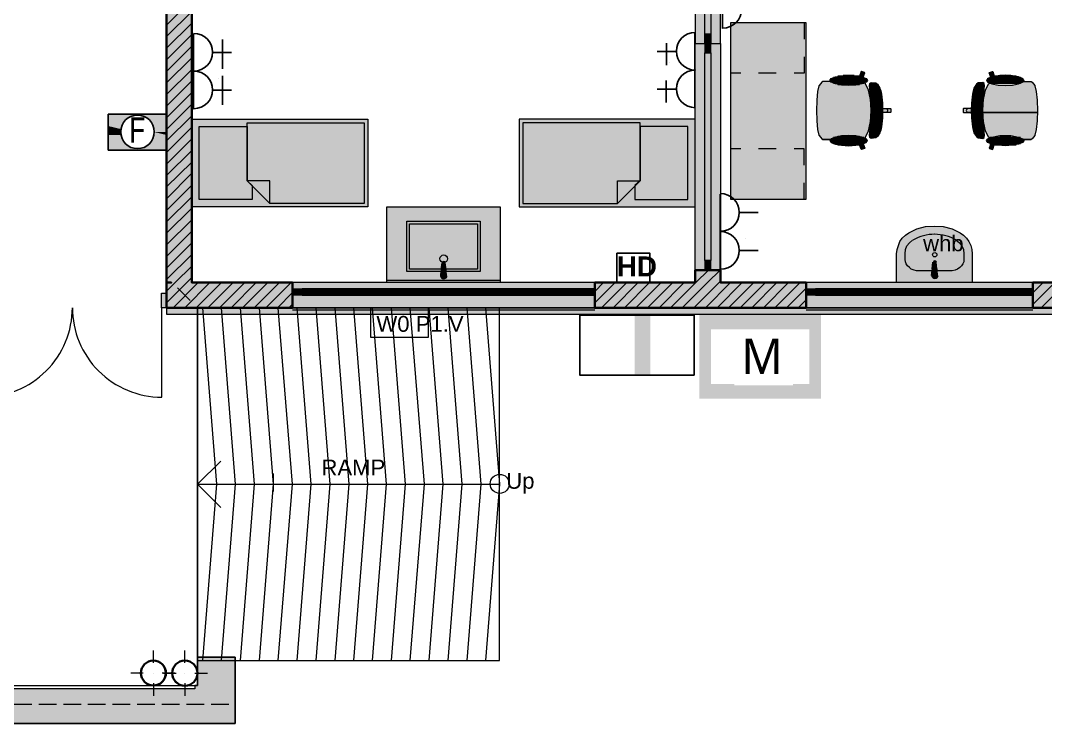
# Model space of a CAD drawing. Header units: inches. Extents: x 1845 to 54835, y 15201 to 50607.
# Drawn here: x 21049 to 37341, y 15201 to 26371 of the extents above; entities that cross this region are included whole.
import ezdxf

# ---------------------------------------------------------------- set-up
doc = ezdxf.new("R2010")
doc.units = ezdxf.units.IN
doc.header["$MEASUREMENT"] = 0
doc.layers.add('PDF_Geometry', color=7, linetype='Continuous', true_color=0xfd8379)
doc.layers.add('PDF_Solid Fills', color=7, linetype='Continuous', true_color=0xffffff)
doc.layers.add('PDF_Text', color=7, linetype='Continuous')
doc.styles.add('PDF Arial-BoldMT', font='arial.ttf')
doc.styles.add('PDF ArialNarrow Bold', font='arialbd.ttf')
doc.styles.add('PDF Ebrima', font='ebrima.ttf')

msp = doc.modelspace()

# ---------------------------------------------------------------- linework, layer by layer
at = {"layer": 'PDF_Geometry', "color": 251, "lineweight": 18, "true_color": 0x696969}
msp.add_lwpolyline([(53787, 21704), (53882, 21704), (53882, 49522), (53882, 49617), (50485, 49617), (50485, 49522), (53787, 49522), (53787, 21805), (23371, 21805), (23371, 21704)], close=True, dxfattribs=at)
at = {"layer": 'PDF_Geometry', "color": 123, "lineweight": 18, "true_color": 0x70cdbd}
for points in [[(3263, 49522), (3263, 21805), (15058, 21805), (15058, 15804), (23863, 15804), (23863, 21805), (53787, 21805), (53787, 49522)], [(19461, 15751), (15100, 15751), (15100, 15804), (15058, 15804), (15058, 16254), (14460, 16254), (14460, 15201), (19461, 15201), (19461, 15751), (19461, 15201), (24461, 15201), (24461, 16254), (23863, 16254), (23863, 15804), (23821, 15804), (23821, 15751)]]:
    msp.add_lwpolyline(points, close=True, dxfattribs=at)
at = {"layer": 'PDF_Geometry', "color": 7, "lineweight": 35}
for points in [[(25271, 21805), (25371, 21805), (25371, 22006), (25371, 22106), (25371, 22207), (23773, 22207), (23773, 33409), (26721, 33409), (26721, 33642), (26721, 33811), (26721, 33642), (26721, 33409), (26647, 33409)], [(23371, 33409), (23371, 22207)], [(33436, 21805), (33536, 21805), (33536, 22006), (33536, 22106), (33536, 22207), (32176, 22207), (32176, 22403), (32023, 22403), (31928, 22403), (31774, 22403), (31774, 22207), (30176, 22207), (30176, 22106), (30176, 22006), (30176, 21805), (30277, 21805)], [(40378, 21805), (40479, 21805), (40479, 22006), (40479, 22106), (40479, 22207), (38976, 22207), (38976, 22403), (38828, 22403), (38727, 22403), (38579, 22403), (38579, 22207), (37140, 22207), (37140, 22106), (37140, 22006), (37140, 21805), (37240, 21805)], [(23371, 21805), (23445, 21805), (23371, 21805), (23371, 22038), (23371, 22207), (23445, 22207), (23371, 22207), (23445, 22207)], [(25371, 21805), (23371, 21805), (23371, 22038), (23371, 22207), (23371, 22038), (23371, 21805), (23445, 21805)], [(30176, 21805), (33536, 21805)], [(37140, 21805), (40479, 21805)]]:
    msp.add_lwpolyline(points, dxfattribs=at)
at = {"layer": 'PDF_Geometry', "color": 7, "lineweight": 13}
for points in [[(32023, 29758), (31928, 29758), (31928, 29610), (31774, 29610), (31774, 26006), (31928, 26006), (32023, 26006), (31928, 26006), (31928, 25858), (32023, 25858), (32023, 26006), (32176, 26006), (32176, 29610), (32023, 29610)], [(32176, 26006), (32176, 22403), (32023, 22403), (31928, 22403), (32023, 22403), (32023, 22556), (31928, 22556), (31928, 22403), (31774, 22403), (31774, 26006), (31928, 26006), (32023, 26006), (31928, 26006), (31928, 26160), (32023, 26160), (32023, 26006)], [(30176, 22207), (25371, 22207), (25371, 22106), (25371, 22006), (25371, 22106), (25525, 22106), (25525, 22006), (25371, 22006), (25371, 21805), (30176, 21805), (30176, 22006), (30176, 22106)], [(37140, 22207), (33536, 22207), (33536, 22106), (33536, 22006), (33536, 22106), (33684, 22106), (33684, 22006), (33536, 22006), (33536, 21805), (37140, 21805), (37140, 22006), (37140, 22106)], [(26975, 22106), (26848, 22106), (26848, 22006), (26975, 22006), (27096, 22006), (27096, 22106)], [(28573, 22106), (28398, 22106), (28398, 22006), (28573, 22006), (28747, 22006), (28747, 22106)], [(30176, 22106), (30023, 22106), (30023, 22006), (30176, 22006)], [(34737, 22106), (34610, 22106), (34610, 22006), (34737, 22006), (34864, 22006), (34864, 22106)], [(35939, 22106), (35764, 22106), (35764, 22006), (35939, 22006), (36113, 22006), (36113, 22106)], [(37140, 22106), (36986, 22106), (36986, 22006), (37140, 22006)], [(23863, 21805), (23863, 16201), (28663, 16201), (28663, 21805)], [(26615, 21334), (26615, 21805), (27530, 21805), (27530, 21334)], [(14460, 15201), (14460, 16254), (15058, 16254), (15058, 15804), (23863, 15804), (23863, 16254), (24461, 16254), (24461, 15201), (23863, 15201), (15058, 15201)]]:
    msp.add_lwpolyline(points, close=True, dxfattribs=at)
for points in [[(31928, 26160), (31928, 29456)], [(32023, 29456), (32023, 26160)], [(31928, 22556), (31928, 25858)], [(32023, 25858), (32023, 22556)], [(26848, 22106), (25525, 22106)], [(25525, 22006), (26848, 22006)], [(28398, 22106), (27096, 22106)], [(27096, 22006), (28398, 22006)], [(30023, 22106), (28747, 22106)], [(28747, 22006), (30023, 22006)], [(34610, 22106), (33684, 22106)], [(33684, 22006), (34610, 22006)], [(35764, 22106), (34864, 22106)], [(34864, 22006), (35764, 22006)], [(36986, 22106), (36113, 22106)], [(36113, 22006), (36986, 22006)], [(20371, 21805), (15058, 21805), (15058, 15804), (23863, 15804), (23863, 21805), (23371, 21805)], [(25371, 21805), (25271, 21805)], [(30176, 21805), (30277, 21805)], [(33536, 21805), (33436, 21805)], [(34896, 21778), (34896, 21778)], [(37140, 21805), (37240, 21805)], [(24234, 19371), (23863, 19006), (28663, 19006)], [(23863, 19006), (24234, 18635)]]:
    msp.add_lwpolyline(points, dxfattribs=at)
at = {"layer": 'PDF_Geometry', "color": 1, "lineweight": 25}
for points in [[(32208, 26244), (32208, 27446)], [(23800, 24964), (23800, 26165)], [(24260, 26070), (24260, 25604)], [(31769, 26181), (31769, 24980)], [(31319, 26012), (31319, 25662)], [(24101, 25863), (24403, 25863)], [(31467, 25879), (31166, 25879)], [(31367, 25699), (31367, 25699)], [(24202, 25445), (24202, 25445)], [(24260, 25493), (24260, 25033)], [(31314, 25419), (31314, 25070)], [(24101, 25265), (24403, 25265)], [(31467, 25281), (31166, 25281)], [(32171, 22419), (32171, 23614)], [(32473, 23318), (32774, 23318)], [(32573, 22900), (32573, 22900)], [(32473, 22715), (32774, 22715)]]:
    msp.add_lwpolyline(points, dxfattribs=at)
for points in [[(32212, 26251, 1), (32212, 26849, 1), (32212, 27447)], [(23803, 24970, 1), (23803, 25568, 1), (23803, 26166)], [(31773, 26182, 1), (31773, 25584, 1), (31773, 24986)]]:
    msp.add_lwpolyline(points, format="xyb", dxfattribs=at)
at = {"layer": 'PDF_Geometry', "lineweight": 9}
for points in [[(23371, 26297), (23773, 26699)], [(23371, 26117), (23773, 26514)], [(23371, 25932), (23773, 26329)], [(23371, 25747), (23773, 26149)], [(23371, 25562), (23773, 25964)], [(23371, 25382), (23773, 25779)], [(23371, 25197), (23773, 25594)], [(23371, 25011), (23773, 25414)], [(23371, 24826), (23773, 25228)], [(23371, 24641), (23773, 25043)], [(23371, 24461), (23773, 24858)], [(23371, 24276), (23773, 24678)], [(23371, 24091), (23773, 24493)], [(23371, 23906), (23773, 24308)], [(23371, 23726), (23773, 24122)], [(23371, 23540), (23773, 23943)], [(23371, 23355), (23773, 23757)], [(23371, 23170), (23773, 23572)], [(23371, 22990), (23773, 23387)], [(23371, 22805), (23773, 23202)], [(23371, 22620), (23773, 23022)], [(23371, 22434), (23773, 22837)], [(23371, 22255), (23773, 22651)], [(23371, 22069), (23509, 22207), (23773, 22466)], [(31382, 21805), (31785, 22207), (31986, 22403)], [(31568, 21805), (31970, 22207), (32171, 22403)], [(31774, 22382), (31801, 22403)], [(23371, 21884), (23694, 22207), (23773, 22286)], [(23477, 21805), (23874, 22207)], [(23662, 21805), (24059, 22207)], [(23842, 21805), (24244, 22207)], [(24027, 21805), (24429, 22207)], [(24212, 21805), (24615, 22207)], [(24398, 21805), (24794, 22207)], [(24578, 21805), (24980, 22207)], [(24763, 21805), (25165, 22207)], [(24948, 21805), (25350, 22207)], [(30176, 21884), (30499, 22207)], [(30176, 22064), (30314, 22207)], [(30282, 21805), (30684, 22207)], [(30467, 21805), (30864, 22207)], [(30647, 21805), (31049, 22207)], [(30832, 21805), (31234, 22207)], [(31017, 21805), (31420, 22207)], [(31203, 21805), (31599, 22207)], [(31753, 21805), (32155, 22207), (32176, 22228)], [(31938, 21805), (32335, 22207)], [(32123, 21805), (32520, 22207)], [(32303, 21805), (32705, 22207)], [(32488, 21805), (32891, 22207)], [(32674, 21805), (33070, 22207)], [(32859, 21805), (33256, 22207)], [(33039, 21805), (33441, 22207)], [(37140, 21858), (37489, 22207)], [(37140, 22043), (37304, 22207)], [(37272, 21805), (37669, 22207)], [(25133, 21805), (25371, 22048)], [(33224, 21805), (33536, 22117)], [(25313, 21805), (25371, 21863)], [(33409, 21805), (33536, 21932)]]:
    msp.add_lwpolyline(points, dxfattribs=at)
at = {"layer": 'PDF_Geometry', "color": 39, "lineweight": 13, "true_color": 0x563838}
for points in [[(32335, 23535), (33536, 23535), (33536, 26334), (32335, 26334)], [(34213, 25504), (34325, 25493), (34420, 25477), (34489, 25451), (34510, 25419), (34489, 25392), (34420, 25366), (34325, 25345), (34213, 25340), (34097, 25345), (34002, 25366), (33933, 25392), (33912, 25419), (33933, 25451), (34002, 25477), (34097, 25493)], [(36589, 25493), (36489, 25477), (36425, 25451), (36404, 25419), (36425, 25392), (36489, 25366), (36589, 25345), (36700, 25340), (36817, 25345), (36912, 25366), (36976, 25392), (37002, 25419), (36976, 25451), (36912, 25477), (36817, 25493), (36700, 25504)], [(34557, 24694), (34568, 24800), (34568, 24943), (34568, 25086), (34557, 25191), (34547, 25281), (34542, 25340), (34547, 25371), (34568, 25387), (34642, 25382), (34669, 25361), (34706, 25297), (34721, 25255), (34732, 25202), (34748, 25059), (34748, 24943), (34748, 24826), (34732, 24683), (34721, 24630), (34706, 24588), (34669, 24530), (34642, 24509), (34568, 24498), (34547, 24514), (34542, 24546), (34547, 24604)], [(36357, 24694), (36346, 24800), (36341, 24943), (36346, 25086), (36357, 25191), (36367, 25281), (36372, 25340), (36367, 25371), (36346, 25387), (36272, 25382), (36245, 25361), (36203, 25297), (36193, 25255), (36182, 25202), (36166, 25059), (36161, 24943), (36166, 24826), (36182, 24683), (36193, 24630), (36203, 24588), (36245, 24530), (36272, 24509), (36346, 24498), (36367, 24514), (36372, 24546), (36367, 24604)], [(26572, 24805), (26572, 23408), (23773, 23408), (23773, 24805)], [(28975, 24805), (28975, 23408), (31774, 23408), (31774, 24805)], [(24652, 23826), (24731, 23747), (24731, 23525), (23890, 23525), (23890, 24689), (24652, 24689)], [(26514, 24747), (26514, 23466), (25011, 23466), (24652, 23826), (24652, 24747)], [(29033, 23466), (30536, 23466), (30896, 23826), (30896, 24747), (29033, 24747)], [(30816, 23747), (30816, 23525), (31658, 23525), (31658, 24689), (30896, 24689), (30896, 23826)], [(34325, 24392), (34420, 24408), (34489, 24435), (34510, 24466), (34489, 24493), (34420, 24519), (34325, 24540), (34213, 24546), (34097, 24540), (34002, 24519), (33933, 24493), (33912, 24466), (33933, 24435), (34002, 24408), (34097, 24392), (34213, 24382)], [(36700, 24382), (36589, 24392), (36489, 24408), (36425, 24435), (36404, 24466), (36425, 24493), (36489, 24519), (36589, 24540), (36700, 24546), (36817, 24540), (36912, 24519), (36976, 24493), (37002, 24466), (36976, 24435), (36912, 24408), (36817, 24392)], [(26874, 22207), (26874, 23408), (28673, 23408), (28673, 22207)], [(27192, 23181), (28356, 23181), (28356, 22382), (27192, 22382)], [(27234, 23138), (28313, 23138), (28313, 22419), (27234, 22419)], [(34975, 22207), (34975, 22662), (34981, 22731), (35002, 22794), (35028, 22858), (35065, 22911), (35113, 22958), (35166, 22995), (35298, 23059), (35436, 23096), (35579, 23106), (35716, 23096), (35859, 23059), (35986, 22995), (36039, 22958), (36087, 22911), (36124, 22858), (36155, 22794), (36171, 22731), (36177, 22662), (36177, 22207)]]:
    msp.add_lwpolyline(points, close=True, dxfattribs=at)
for points in [[(33504, 26334), (33504, 26075)], [(33504, 25795), (33504, 25535), (33346, 25535)], [(32499, 25535), (32335, 25535)], [(33060, 25535), (32779, 25535)], [(34441, 25472), (34425, 25403), (34420, 25403), (34356, 25403), (33933, 25403), (33864, 25403), (33801, 25403), (33785, 25392), (33743, 25340), (33737, 25334), (33716, 25244), (33705, 25107), (33705, 25101), (33700, 24943), (33705, 24784), (33705, 24779), (33716, 24641), (33737, 24551), (33743, 24546), (33785, 24493), (33801, 24482), (33864, 24482), (33933, 24482), (34356, 24482), (34420, 24482), (34425, 24482), (34441, 24413)], [(34356, 25403), (34383, 25488), (34393, 25498), (34399, 25504), (34409, 25509), (34425, 25509), (34430, 25504), (34441, 25493), (34441, 25482), (34441, 25472), (34467, 25541), (34462, 25546), (34415, 25562), (34409, 25562), (34383, 25488)], [(36558, 25403), (36526, 25488), (36521, 25498), (36515, 25504), (36499, 25509), (36489, 25509), (36478, 25504), (36473, 25493), (36468, 25482), (36473, 25472), (36446, 25541), (36452, 25546), (36499, 25562), (36505, 25562), (36526, 25488)], [(36473, 25472), (36489, 25403), (36558, 25403), (36976, 25403), (37050, 25403), (37113, 25403), (37129, 25392), (37171, 25340), (37171, 25334), (37193, 25244), (37208, 25107), (37208, 25101), (37214, 24943), (37208, 24784), (37208, 24779), (37193, 24641), (37171, 24551), (37171, 24546), (37129, 24493), (37113, 24482), (37050, 24482), (36976, 24482), (36558, 24482), (36489, 24482), (36473, 24413)], [(34425, 24482), (34478, 24519), (34526, 24620), (34557, 24768), (34563, 24842), (34568, 24943), (34563, 25043), (34557, 25117), (34526, 25265), (34478, 25366), (34425, 25403)], [(34616, 25382), (34621, 25371), (34631, 25361), (34642, 25345), (34663, 25318), (34679, 25292), (34690, 25250), (34700, 25202), (34706, 25138), (34711, 25075), (34716, 25006), (34716, 24943), (34716, 24879), (34711, 24810), (34706, 24747), (34700, 24683), (34690, 24636), (34679, 24593), (34663, 24567), (34642, 24546), (34631, 24525), (34621, 24514), (34616, 24503)], [(36298, 25382), (36293, 25371), (36282, 25361), (36272, 25345), (36251, 25318), (36235, 25292), (36224, 25250), (36214, 25202), (36203, 25138), (36198, 25075), (36198, 25006), (36198, 24943), (36198, 24879), (36198, 24810), (36203, 24747), (36214, 24683), (36224, 24636), (36235, 24593), (36251, 24567), (36272, 24546), (36282, 24525), (36293, 24514), (36298, 24503)], [(36489, 24482), (36436, 24519), (36388, 24620), (36357, 24768), (36351, 24842), (36346, 24943), (36351, 25043), (36357, 25117), (36388, 25265), (36436, 25366), (36489, 25403)], [(34563, 24842), (34642, 24842), (34700, 24842), (34700, 24911), (34700, 24943), (34700, 24974), (34700, 25043), (34642, 25043), (34563, 25043)], [(34700, 24974), (34801, 24974), (34811, 24969), (34822, 24964), (34827, 24953), (34827, 24943), (34827, 24932), (34822, 24921), (34811, 24916), (34801, 24911), (34700, 24911)], [(34801, 24974), (34875, 24974), (34880, 24969), (34880, 24943), (34880, 24916), (34875, 24911), (34801, 24911)], [(36113, 24974), (36039, 24974), (36034, 24969), (36034, 24943), (36034, 24916), (36039, 24911), (36113, 24911)], [(36214, 24974), (36113, 24974), (36103, 24969), (36092, 24964), (36087, 24953), (36081, 24943), (36087, 24932), (36092, 24921), (36103, 24916), (36113, 24911), (36214, 24911)], [(36351, 24842), (36272, 24842), (36214, 24842), (36214, 24911), (36214, 24943), (36214, 24974), (36214, 25043), (36272, 25043), (36351, 25043)], [(34356, 24482), (34383, 24398), (34393, 24387), (34399, 24382), (34409, 24376), (34425, 24376), (34430, 24382), (34441, 24392), (34441, 24403), (34441, 24413), (34467, 24345), (34462, 24339), (34415, 24324), (34409, 24329), (34383, 24398)], [(36558, 24482), (36526, 24398), (36521, 24387), (36515, 24382), (36499, 24376), (36489, 24376), (36478, 24382), (36473, 24392), (36468, 24403), (36473, 24413), (36446, 24345), (36452, 24339), (36499, 24324), (36505, 24329), (36526, 24398)], [(32499, 24334), (32335, 24334)], [(33060, 24334), (32779, 24334)], [(33504, 24075), (33504, 24334), (33346, 24334)], [(25011, 23466), (25011, 23826), (24652, 23826)], [(30536, 23466), (30536, 23826), (30896, 23826)], [(33504, 23535), (33504, 23794)], [(35923, 22879), (35976, 22837), (36013, 22789), (36039, 22731), (36044, 22662), (36044, 22572), (36044, 22535), (36028, 22503), (36007, 22471), (35981, 22445), (35944, 22419), (35907, 22403), (35859, 22392), (35817, 22392), (35341, 22392), (35293, 22392), (35251, 22403), (35208, 22419), (35177, 22445), (35145, 22471), (35124, 22503), (35113, 22535), (35108, 22572), (35108, 22662), (35113, 22731), (35139, 22789), (35177, 22837), (35229, 22879)], [(27737, 22413), (27752, 22519)], [(27795, 22519), (27811, 22413)], [(35542, 22424), (35552, 22530)], [(35600, 22530), (35610, 22424)], [(27731, 22392), (27726, 22313)], [(27747, 22392), (27747, 22360), (27800, 22360), (27800, 22392)], [(27821, 22313), (27816, 22392)], [(35547, 22397), (35547, 22371), (35605, 22371), (35605, 22397)], [(35626, 22318), (35621, 22403)], [(26874, 22244), (28673, 22244)]]:
    msp.add_lwpolyline(points, dxfattribs=at)
at = {"layer": 'PDF_Geometry', "color": 7, "lineweight": 0, "true_color": 0xffffff}
for points in [[(34510, 25419), (33912, 25419), (34510, 25419)], [(34494, 25445), (33928, 25445), (34494, 25445)], [(34452, 25467), (33970, 25467), (34452, 25467)], [(34383, 25488), (34039, 25488), (34383, 25488)], [(34298, 25498), (34124, 25498), (34298, 25498)], [(37002, 25419), (36404, 25419), (37002, 25419)], [(36986, 25445), (36415, 25445), (36986, 25445)], [(36944, 25467), (36457, 25467), (36944, 25467)], [(36875, 25488), (36526, 25488), (36875, 25488)], [(36790, 25498), (36616, 25498), (36790, 25498)], [(34494, 25398), (33928, 25398), (34494, 25398)], [(34452, 25377), (33970, 25377), (34452, 25377)], [(34383, 25355), (34039, 25355), (34383, 25355)], [(36986, 25398), (36415, 25398), (36986, 25398)], [(36944, 25377), (36457, 25377), (36944, 25377)], [(37214, 24911), (36113, 24911), (37214, 24911)], [(34425, 24482), (33801, 24482), (34425, 24482)], [(34510, 24466), (33912, 24466), (34510, 24466)], [(34494, 24488), (33928, 24488), (34494, 24488)], [(34494, 24440), (33928, 24440), (34494, 24440)], [(34452, 24514), (33970, 24514), (34452, 24514)], [(34383, 24530), (34039, 24530), (34383, 24530)], [(34298, 24540), (34124, 24540), (34298, 24540)], [(37002, 24466), (36404, 24466), (37002, 24466)], [(36986, 24488), (36415, 24488), (36986, 24488)], [(36986, 24440), (36415, 24440), (36986, 24440)], [(36944, 24514), (36457, 24514), (36944, 24514)], [(37113, 24482), (36489, 24482), (37113, 24482)], [(36790, 24540), (36616, 24540), (36790, 24540)], [(34452, 24419), (33970, 24419), (34452, 24419)], [(34383, 24398), (34039, 24398), (34383, 24398)], [(36944, 24419), (36457, 24419), (36944, 24419)], [(36875, 24398), (36526, 24398), (36875, 24398)]]:
    msp.add_lwpolyline(points, dxfattribs=at)
at = {"layer": 'PDF_Geometry', "color": 1, "lineweight": 25}
for points in [[(22445, 24884), (23376, 24884), (23376, 24313), (22445, 24313)], [(30525, 22673), (31054, 22673), (31054, 22207), (30525, 22207)], [(31758, 20736), (29938, 20736), (29938, 21688), (31758, 21688)]]:
    msp.add_lwpolyline(points, close=True, dxfattribs=at)
at = {"layer": 'PDF_Geometry', "color": 39, "lineweight": 13, "true_color": 0x563838}
for points in [[(27801, 22520, 0.378573), (27777, 22541, 0.376902), (27754, 22520)], [(35606, 22531, 0.378573), (35583, 22552, 0.376902), (35559, 22531)], [(27817, 22399, 0.121075), (27811, 22417, 0.254249), (27776, 22434, 0.254735), (27743, 22416)], [(27805, 22395, 0.415016), (27776, 22424, 0.413593), (27747, 22395)], [(35543, 22424, 0.119016), (35536, 22403), (35526, 22318)], [(35533, 22322, 0.413989), (35583, 22271, 0.414774), (35633, 22322)], [(35621, 22409, 0.122799), (35615, 22427, 0.255842), (35583, 22446, 0.256379), (35549, 22428)], [(27727, 22316, 0.413989), (27777, 22266, 0.414774), (27828, 22316)]]:
    msp.add_lwpolyline(points, format="xyb", dxfattribs=at)
at = {"layer": 'PDF_Geometry', "color": 30, "lineweight": 20, "true_color": 0xff6600}
msp.add_lwpolyline([(23371, 21805), (23292, 21805), (23292, 22038), (23371, 22038)], close=True, dxfattribs=at)
at = {"layer": 'PDF_Geometry', "color": 23, "lineweight": 13, "true_color": 0xbf8080}
for points in [[(23546, 22122), (23747, 21921)], [(25064, 19175), (25064, 18889)], [(21228, 15503), (20948, 15503)], [(21620, 15503), (21339, 15503)], [(22011, 15503), (21731, 15503)], [(22403, 15503), (22122, 15503)], [(22794, 15503), (22514, 15503)], [(23186, 15503), (22905, 15503)], [(23577, 15503), (23297, 15503)], [(23969, 15503), (23689, 15503)], [(24361, 15503), (24080, 15503)]]:
    msp.add_lwpolyline(points, dxfattribs=at)
at = {"layer": 'PDF_Geometry', "color": 7, "lineweight": 0, "true_color": 0xffffff}
for points in [[(30176, 22056, 101, 101, 0), (30023, 22056, 101, 101, 0), (28747, 22056, 101, 101, 0), (28573, 22056, 101, 101, 0), (28398, 22056, 101, 101, 0), (27096, 22056, 101, 101, 0), (26975, 22056, 101, 101, 0), (26848, 22056, 101, 101, 0), (25525, 22056, 0, 0, 0)], [(37140, 22056, 101, 101, 0), (36986, 22056, 101, 101, 0), (36113, 22056, 101, 101, 0), (35939, 22056, 101, 101, 0), (35764, 22056, 101, 101, 0), (34864, 22056, 101, 101, 0), (34737, 22056, 101, 101, 0), (34610, 22056, 101, 101, 0), (33684, 22056, 0, 0, 0)]]:
    msp.add_lwpolyline(points, format="xyseb", dxfattribs=at)
at = {"layer": 'PDF_Geometry', "color": 30, "lineweight": 18, "true_color": 0xff6600}
msp.add_lwpolyline([(20453, 20387, 0.414214), (21874, 21808, 0.414214), (23295, 20387)], format="xyb", dxfattribs=at)
msp.add_lwpolyline([(23292, 21805), (23292, 20387)], dxfattribs=at)
at = {"layer": 'PDF_Geometry', "color": 253, "lineweight": 18, "true_color": 0xaaaaaa}
for points in [[(23943, 21805), (24165, 19006), (23943, 16201)], [(24239, 21805), (24461, 19006), (24239, 16201)], [(24540, 21805), (24763, 19006), (24540, 16201)], [(24842, 21805), (25064, 19006), (24842, 16201)], [(25138, 21805), (25366, 19006), (25138, 16201)], [(25440, 21805), (25662, 19006), (25440, 16201)], [(25742, 21805), (25964, 19006), (25742, 16201)], [(26043, 21805), (26266, 19006), (26043, 16201)], [(26340, 21805), (26562, 19006), (26340, 16201)], [(26641, 21805), (26863, 19006), (26641, 16201)], [(26943, 21805), (27165, 19006), (26943, 16201)], [(27239, 21805), (27467, 19006), (27239, 16201)], [(27541, 21805), (27763, 19006), (27541, 16201)], [(27842, 21805), (28065, 19006), (27842, 16201)], [(28144, 21805), (28366, 19006), (28144, 16201)], [(28440, 21805), (28663, 19006), (28440, 16201)]]:
    msp.add_lwpolyline(points, dxfattribs=at)
at = {"layer": 'PDF_Geometry', "color": 251, "lineweight": 18, "true_color": 0x696969}
for points in [[(30176, 21805), (25371, 21805)], [(25371, 21773), (30176, 21773)], [(37140, 21805), (33536, 21805)], [(33536, 21773), (37140, 21773)]]:
    msp.add_lwpolyline(points, dxfattribs=at)
at = {"layer": 'PDF_Geometry', "color": 1, "lineweight": 0}
for points in [[(23165, 16164), (23165, 16360)], [(23662, 16164), (23662, 16360)], [(23001, 16000), (22805, 16000)], [(23165, 16000), (23165, 16000)], [(23503, 16000), (23302, 16000)], [(23323, 16000), (23525, 16000)], [(23662, 16000), (23662, 16000)], [(23821, 16000), (24022, 16000)], [(23165, 15841), (23165, 15640)], [(23662, 15841), (23662, 15640)]]:
    msp.add_lwpolyline(points, dxfattribs=at)
at = {"layer": 'PDF_Geometry', "color": 1, "lineweight": 25}
msp.add_circle((22909, 24602), 267, dxfattribs=at)
at = {"layer": 'PDF_Geometry', "color": 39, "lineweight": 13, "true_color": 0x563838}
for centre, radius in [((27776, 22585), 60.9), ((35581, 22649), 34.4)]:
    msp.add_circle(centre, radius, dxfattribs=at)
at = {"layer": 'PDF_Geometry', "color": 7, "lineweight": 13}
msp.add_circle((28666, 19009), 151, dxfattribs=at)
at = {"layer": 'PDF_Geometry', "color": 14, "lineweight": 35, "true_color": 0xa80e02}
for centre, radius in [((23162, 16003), 198), ((23661, 16001), 200)]:
    msp.add_circle(centre, radius, dxfattribs=at)
at = {"layer": 'PDF_Geometry', "color": 7, "lineweight": 0}
for centre in [(23168, 16003), (23666, 16003)]:
    msp.add_circle(centre, 198, dxfattribs=at)
at = {"layer": 'PDF_Geometry', "color": 1, "lineweight": 25}
for centre in [(32175, 23322), (32175, 22718)]:
    msp.add_arc(centre, 299, 270, 90, dxfattribs=at)
at = {"layer": 'PDF_Geometry', "color": 39, "lineweight": 13, "true_color": 0x563838}
for centre, radius, start, end in [((35583, 22269), 706, 90.0714, 119.6521), ((35576, 22268), 706, 60.348, 89.9338), ((27776, 22395), 45, 147.5507, 174.3207), ((35583, 22401), 29.1, 89.9231, 180.0769), ((35581, 22400), 29.1, 359.7947, 90.2053)]:
    msp.add_arc(centre, radius, start, end, dxfattribs=at)
at = {"layer": 'PDF_Solid Fills', "transparency": 33554559}
for points in [[(23371, 33409), (23371, 22207), (23773, 33409)], [(23371, 22207), (23773, 33409), (23773, 22207)], [(31774, 29610), (31774, 26006), (32176, 29610)], [(31774, 26006), (32176, 29610), (32176, 26006)], [(31928, 26160), (31928, 29456), (32023, 26160)], [(31928, 29456), (32023, 26160), (32023, 29456)], [(32335, 26334), (33536, 26334), (32335, 23535)], [(33536, 26334), (32335, 23535), (33536, 23535)], [(31928, 26006), (31928, 26160), (32023, 26006)], [(31928, 26160), (32023, 26006), (32023, 26160)], [(31774, 26006), (31774, 22403), (32176, 26006)], [(31774, 22403), (32176, 26006), (32176, 22403)], [(32023, 26006), (32023, 25858), (31928, 26006)], [(32023, 25858), (31928, 26006), (31928, 25858)], [(31928, 22556), (31928, 25858), (32023, 22556)], [(31928, 25858), (32023, 22556), (32023, 25858)], [(33928, 25445), (34510, 25419), (33912, 25419)], [(33912, 25419), (34510, 25419), (34510, 25419)], [(34510, 25419), (33912, 25419), (34494, 25398)], [(33912, 25419), (34494, 25398), (33928, 25398)], [(33970, 25467), (34494, 25445), (33928, 25445)], [(33928, 25445), (34494, 25445), (34494, 25445)], [(34494, 25445), (33928, 25445), (34510, 25419)], [(34039, 25488), (34452, 25467), (33970, 25467)], [(33970, 25467), (34452, 25467), (34452, 25467)], [(34452, 25467), (33970, 25467), (34494, 25445)], [(34124, 25498), (34383, 25488), (34039, 25488)], [(34039, 25488), (34383, 25488), (34383, 25488)], [(34383, 25488), (34039, 25488), (34452, 25467)], [(34213, 25504), (34298, 25498), (34124, 25498)], [(34124, 25498), (34298, 25498), (34298, 25498)], [(34298, 25498), (34124, 25498), (34383, 25488)], [(34377, 25472), (34425, 25403), (34356, 25403)], [(34383, 25488), (34441, 25472), (34377, 25472)], [(34441, 25472), (34377, 25472), (34425, 25403)], [(34404, 25541), (34446, 25488), (34383, 25488)], [(34446, 25488), (34383, 25488), (34441, 25472)], [(34409, 25562), (34462, 25546), (34404, 25546)], [(34462, 25546), (34404, 25546), (34467, 25541)], [(34404, 25546), (34467, 25541), (34404, 25541)], [(34467, 25541), (34404, 25541), (34446, 25488)], [(34415, 25562), (34425, 25562), (34409, 25562)], [(34425, 25562), (34409, 25562), (34462, 25546)], [(36415, 25445), (37002, 25419), (36404, 25419)], [(36404, 25419), (37002, 25419), (37002, 25419)], [(37002, 25419), (36404, 25419), (36986, 25398)], [(36404, 25419), (36986, 25398), (36415, 25398)], [(36457, 25467), (36986, 25445), (36415, 25445)], [(36415, 25445), (36986, 25445), (36986, 25445)], [(36986, 25445), (36415, 25445), (37002, 25419)], [(36452, 25546), (36510, 25541), (36446, 25541)], [(36510, 25541), (36446, 25541), (36526, 25488)], [(36446, 25541), (36526, 25488), (36462, 25488)], [(36484, 25562), (36510, 25546), (36452, 25546)], [(36510, 25546), (36452, 25546), (36510, 25541)], [(36526, 25488), (36944, 25467), (36457, 25467)], [(36457, 25467), (36944, 25467), (36944, 25467)], [(36944, 25467), (36457, 25467), (36986, 25445)], [(36526, 25488), (36462, 25488), (36536, 25472)], [(36462, 25488), (36536, 25472), (36473, 25472)], [(36536, 25472), (36473, 25472), (36558, 25403)], [(36473, 25472), (36558, 25403), (36489, 25403)], [(36499, 25562), (36505, 25562), (36484, 25562)], [(36505, 25562), (36484, 25562), (36510, 25546)], [(36616, 25498), (36875, 25488), (36526, 25488)], [(36526, 25488), (36875, 25488), (36875, 25488)], [(36875, 25488), (36526, 25488), (36944, 25467)], [(36700, 25504), (36790, 25498), (36616, 25498)], [(36616, 25498), (36790, 25498), (36790, 25498)], [(36790, 25498), (36616, 25498), (36875, 25488)], [(33727, 25265), (34531, 25244), (33716, 25244)], [(33737, 25334), (34526, 25265), (33727, 25265)], [(34526, 25265), (33727, 25265), (34531, 25244)], [(33743, 25340), (34494, 25334), (33737, 25334)], [(34494, 25334), (33737, 25334), (34526, 25265)], [(33764, 25366), (34494, 25340), (33743, 25340)], [(34494, 25340), (33743, 25340), (34494, 25334)], [(33785, 25392), (34478, 25366), (33764, 25366)], [(34478, 25366), (33764, 25366), (34494, 25340)], [(33801, 25403), (34436, 25392), (33785, 25392)], [(34436, 25392), (33785, 25392), (34478, 25366)], [(33801, 25403), (34425, 25403), (34425, 25403)], [(34425, 25403), (34425, 25403), (33801, 25403)], [(34425, 25403), (33801, 25403), (34436, 25392)], [(33928, 25398), (34494, 25398), (34494, 25398)], [(34494, 25398), (33928, 25398), (34452, 25377)], [(33928, 25398), (34452, 25377), (33970, 25377)], [(33970, 25377), (34452, 25377), (34452, 25377)], [(34452, 25377), (33970, 25377), (34383, 25355)], [(33970, 25377), (34383, 25355), (34039, 25355)], [(34039, 25355), (34383, 25355), (34383, 25355)], [(34383, 25355), (34039, 25355), (34298, 25345)], [(34039, 25355), (34298, 25345), (34124, 25345)], [(34298, 25345), (34124, 25345), (34213, 25340)], [(34124, 25345), (34298, 25345), (34298, 25345)], [(34298, 25345), (34298, 25345), (34124, 25345)], [(34547, 25371), (34669, 25361), (34542, 25361)], [(34669, 25361), (34542, 25361), (34679, 25340)], [(34542, 25361), (34679, 25340), (34542, 25340)], [(34679, 25340), (34542, 25340), (34706, 25297)], [(34542, 25340), (34706, 25297), (34542, 25297)], [(34706, 25297), (34542, 25297), (34711, 25281)], [(34542, 25297), (34711, 25281), (34547, 25281)], [(34557, 25382), (34647, 25371), (34547, 25371)], [(34647, 25371), (34547, 25371), (34669, 25361)], [(34711, 25281), (34547, 25281), (34721, 25255)], [(34547, 25281), (34721, 25255), (34547, 25255)], [(34721, 25255), (34547, 25255), (34732, 25202)], [(34547, 25255), (34732, 25202), (34552, 25202)], [(34568, 25387), (34642, 25382), (34557, 25382)], [(34642, 25382), (34557, 25382), (34647, 25371)], [(36193, 25255), (36357, 25202), (36182, 25202)], [(36198, 25281), (36367, 25255), (36193, 25255)], [(36367, 25255), (36193, 25255), (36357, 25202)], [(36203, 25297), (36367, 25281), (36198, 25281)], [(36367, 25281), (36198, 25281), (36367, 25255)], [(36235, 25340), (36367, 25297), (36203, 25297)], [(36367, 25297), (36203, 25297), (36367, 25281)], [(36245, 25361), (36372, 25340), (36235, 25340)], [(36372, 25340), (36235, 25340), (36367, 25297)], [(36261, 25371), (36367, 25361), (36245, 25361)], [(36367, 25361), (36245, 25361), (36372, 25340)], [(36272, 25382), (36367, 25371), (36261, 25371)], [(36367, 25371), (36261, 25371), (36367, 25361)], [(36346, 25387), (36357, 25382), (36272, 25382)], [(36357, 25382), (36272, 25382), (36367, 25371)], [(36388, 25265), (37193, 25244), (36383, 25244)], [(36420, 25334), (37187, 25265), (36388, 25265)], [(37187, 25265), (36388, 25265), (37193, 25244)], [(36415, 25398), (36986, 25398), (36986, 25398)], [(36986, 25398), (36415, 25398), (36944, 25377)], [(36415, 25398), (36944, 25377), (36457, 25377)], [(36436, 25366), (37171, 25340), (36420, 25340)], [(37171, 25340), (36420, 25340), (37171, 25334)], [(36420, 25340), (37171, 25334), (36420, 25334)], [(37171, 25334), (36420, 25334), (37187, 25265)], [(36478, 25392), (37150, 25366), (36436, 25366)], [(37150, 25366), (36436, 25366), (37171, 25340)], [(36457, 25377), (36944, 25377), (36944, 25377)], [(36944, 25377), (36457, 25377), (36875, 25355)], [(36457, 25377), (36875, 25355), (36526, 25355)], [(36489, 25403), (37129, 25392), (36478, 25392)], [(37129, 25392), (36478, 25392), (37150, 25366)], [(36489, 25403), (37113, 25403), (37113, 25403)], [(37113, 25403), (37113, 25403), (36489, 25403)], [(37113, 25403), (36489, 25403), (37129, 25392)], [(36875, 25355), (36526, 25355), (36531, 25355)], [(36526, 25355), (36875, 25355), (36875, 25355)], [(36875, 25355), (36531, 25355), (36790, 25345)], [(36531, 25355), (36790, 25345), (36616, 25345)], [(36790, 25345), (36616, 25345), (36700, 25340)], [(36616, 25345), (36790, 25345), (36790, 25345)], [(36790, 25345), (36790, 25345), (36616, 25345)], [(33705, 25101), (34563, 25043), (33700, 25043)], [(33716, 25244), (34557, 25117), (33705, 25117)], [(34557, 25117), (33705, 25117), (34557, 25107)], [(33705, 25117), (34557, 25107), (33705, 25107)], [(34557, 25107), (33705, 25107), (34557, 25101)], [(33705, 25107), (34557, 25101), (33705, 25101)], [(34557, 25101), (33705, 25101), (34563, 25043)], [(34531, 25244), (33716, 25244), (34557, 25117)], [(34732, 25202), (34552, 25202), (34732, 25191)], [(34552, 25202), (34732, 25191), (34557, 25191)], [(34732, 25191), (34557, 25191), (34743, 25086)], [(34557, 25191), (34743, 25086), (34568, 25086)], [(36182, 25191), (36346, 25086), (36171, 25086)], [(36357, 25202), (36182, 25202), (36357, 25191)], [(36182, 25202), (36357, 25191), (36182, 25191)], [(36357, 25191), (36182, 25191), (36346, 25086)], [(36357, 25101), (37208, 25043), (36351, 25043)], [(36383, 25244), (37208, 25117), (36357, 25117)], [(37208, 25117), (36357, 25117), (37208, 25107)], [(36357, 25117), (37208, 25107), (36357, 25107)], [(37208, 25107), (36357, 25107), (37208, 25101)], [(36357, 25107), (37208, 25101), (36357, 25101)], [(37208, 25101), (36357, 25101), (37208, 25043)], [(37193, 25244), (36383, 25244), (37208, 25117)], [(34700, 25043), (33700, 25043), (34700, 24974)], [(33700, 25043), (34700, 24974), (33700, 24974)], [(34801, 24974), (34801, 24974), (33700, 24974)], [(34801, 24974), (33700, 24974), (34700, 24974)], [(34875, 24974), (33700, 24974), (34880, 24969)], [(33700, 24974), (34880, 24969), (33700, 24969)], [(34880, 24969), (33700, 24969), (34880, 24943)], [(33700, 24969), (34880, 24943), (33700, 24943)], [(34880, 24943), (33700, 24943), (34880, 24916)], [(33700, 24943), (34880, 24916), (33700, 24916)], [(34743, 25086), (34568, 25086), (34748, 25059)], [(34568, 25086), (34748, 25059), (34568, 25059)], [(34748, 25059), (34568, 25059), (34748, 24943)], [(34568, 25059), (34748, 24943), (34568, 24943)], [(34748, 24943), (34568, 24943), (34748, 24826)], [(34568, 24943), (34748, 24826), (34568, 24826)], [(36039, 24974), (37214, 24969), (36034, 24969)], [(37214, 24969), (36034, 24969), (37214, 24943)], [(36034, 24969), (37214, 24943), (36034, 24943)], [(37214, 24943), (36034, 24943), (37214, 24916)], [(36034, 24943), (37214, 24916), (36034, 24916)], [(37214, 24974), (36039, 24974), (37214, 24969)], [(37214, 24974), (36214, 24974), (36113, 24974)], [(36166, 25059), (36341, 24943), (36161, 24943)], [(36341, 24943), (36161, 24943), (36346, 24826)], [(36161, 24943), (36346, 24826), (36166, 24826)], [(36171, 25086), (36346, 25059), (36166, 25059)], [(36346, 25059), (36166, 25059), (36341, 24943)], [(36346, 25086), (36171, 25086), (36346, 25059)], [(37208, 25043), (36214, 25043), (37214, 24974)], [(36214, 25043), (37214, 24974), (36214, 24974)], [(36214, 24974), (37214, 24974), (37214, 24974)], [(26572, 24805), (26572, 23408), (23773, 24805)], [(26572, 23408), (23773, 24805), (23773, 23408)], [(28975, 24805), (31774, 24805), (28975, 23408)], [(31774, 24805), (28975, 23408), (31774, 23408)], [(34880, 24916), (33700, 24916), (34875, 24911)], [(33700, 24916), (34875, 24911), (33700, 24911)], [(34700, 24911), (34700, 24911), (33700, 24911)], [(34700, 24911), (33700, 24911), (34801, 24911)], [(34700, 24911), (33700, 24911), (34700, 24842)], [(33700, 24911), (34700, 24842), (33700, 24842)], [(34563, 24842), (33700, 24842), (34557, 24784)], [(33700, 24842), (34557, 24784), (33705, 24784)], [(34557, 24784), (33705, 24784), (34557, 24779)], [(33705, 24784), (34557, 24779), (33705, 24779)], [(34557, 24779), (33705, 24779), (34557, 24768)], [(33705, 24779), (34557, 24768), (33705, 24768)], [(34557, 24768), (33705, 24768), (34531, 24641)], [(33705, 24768), (34531, 24641), (33716, 24641)], [(34568, 24800), (34732, 24694), (34557, 24694)], [(34748, 24826), (34568, 24826), (34743, 24800)], [(34568, 24826), (34743, 24800), (34568, 24800)], [(34743, 24800), (34568, 24800), (34732, 24694)], [(37214, 24916), (36034, 24916), (37214, 24911)], [(36034, 24916), (37214, 24911), (36039, 24911)], [(36113, 24911), (37214, 24911), (36214, 24911)], [(36346, 24826), (36166, 24826), (36346, 24800)], [(36166, 24826), (36346, 24800), (36171, 24800)], [(36346, 24800), (36171, 24800), (36357, 24694)], [(36171, 24800), (36357, 24694), (36182, 24694)], [(37214, 24911), (36214, 24911), (37208, 24842)], [(36214, 24911), (37208, 24842), (36214, 24842)], [(37208, 24842), (36351, 24842), (37208, 24784)], [(36351, 24842), (37208, 24784), (36357, 24784)], [(37208, 24784), (36357, 24784), (37208, 24779)], [(36357, 24784), (37208, 24779), (36357, 24779)], [(37208, 24779), (36357, 24779), (37208, 24768)], [(36357, 24779), (37208, 24768), (36357, 24768)], [(37208, 24768), (36357, 24768), (37193, 24641)], [(36357, 24768), (37193, 24641), (36383, 24641)], [(24652, 24689), (23890, 24689), (24652, 23826)], [(23890, 24689), (24652, 23826), (23890, 23826)], [(26514, 24747), (24652, 24747), (26514, 23826)], [(24652, 24747), (26514, 23826), (24652, 23826)], [(30896, 24747), (29033, 24747), (30896, 23826)], [(29033, 24747), (30896, 23826), (29033, 23826)], [(31658, 24689), (30896, 24689), (31658, 23826)], [(30896, 24689), (31658, 23826), (30896, 23826)], [(34531, 24641), (33716, 24641), (34526, 24620)], [(33716, 24641), (34526, 24620), (33727, 24620)], [(34526, 24620), (33727, 24620), (34494, 24551)], [(33727, 24620), (34494, 24551), (33737, 24551)], [(34547, 24604), (34706, 24588), (34542, 24588)], [(34552, 24683), (34721, 24630), (34547, 24630)], [(34721, 24630), (34547, 24630), (34711, 24604)], [(34547, 24630), (34711, 24604), (34547, 24604)], [(34711, 24604), (34547, 24604), (34706, 24588)], [(34557, 24694), (34732, 24683), (34552, 24683)], [(34732, 24683), (34552, 24683), (34721, 24630)], [(34732, 24694), (34557, 24694), (34732, 24683)], [(36357, 24694), (36182, 24694), (36357, 24683)], [(36182, 24694), (36357, 24683), (36182, 24683)], [(36357, 24683), (36182, 24683), (36367, 24630)], [(36182, 24683), (36367, 24630), (36193, 24630)], [(36367, 24630), (36193, 24630), (36367, 24604)], [(36193, 24630), (36367, 24604), (36198, 24604)], [(36367, 24604), (36198, 24604), (36367, 24588)], [(36198, 24604), (36367, 24588), (36203, 24588)], [(37193, 24641), (36383, 24641), (37187, 24620)], [(36383, 24641), (37187, 24620), (36388, 24620)], [(37187, 24620), (36388, 24620), (37171, 24551)], [(36388, 24620), (37171, 24551), (36420, 24551)], [(34494, 24551), (33737, 24551), (34494, 24546)], [(33737, 24551), (34494, 24546), (33743, 24546)], [(34494, 24546), (33743, 24546), (34478, 24519)], [(33743, 24546), (34478, 24519), (33764, 24519)], [(34478, 24519), (33764, 24519), (34436, 24493)], [(33764, 24519), (34436, 24493), (33785, 24493)], [(34436, 24493), (33785, 24493), (34425, 24482)], [(33785, 24493), (34425, 24482), (33801, 24482)], [(33801, 24482), (34425, 24482), (34425, 24482)], [(33928, 24488), (34510, 24466), (33912, 24466)], [(33912, 24466), (34510, 24466), (34510, 24466)], [(34510, 24466), (33912, 24466), (34494, 24440)], [(33912, 24466), (34494, 24440), (33928, 24440)], [(33970, 24514), (34494, 24488), (33928, 24488)], [(33928, 24488), (34494, 24488), (34494, 24488)], [(34494, 24488), (33928, 24488), (34510, 24466)], [(33928, 24440), (34494, 24440), (34494, 24440)], [(34494, 24440), (33928, 24440), (34452, 24419)], [(33928, 24440), (34452, 24419), (33970, 24419)], [(34039, 24530), (34452, 24514), (33970, 24514)], [(33970, 24514), (34452, 24514), (34452, 24514)], [(34452, 24514), (33970, 24514), (34494, 24488)], [(34124, 24540), (34383, 24530), (34039, 24530)], [(34039, 24530), (34383, 24530), (34383, 24530)], [(34383, 24530), (34039, 24530), (34452, 24514)], [(34213, 24546), (34298, 24540), (34124, 24540)], [(34124, 24540), (34298, 24540), (34298, 24540)], [(34298, 24540), (34124, 24540), (34383, 24530)], [(34425, 24482), (34356, 24482), (34441, 24413)], [(34356, 24482), (34441, 24413), (34377, 24413)], [(34706, 24588), (34542, 24588), (34679, 24546)], [(34542, 24588), (34679, 24546), (34542, 24546)], [(34679, 24546), (34542, 24546), (34669, 24530)], [(34542, 24546), (34669, 24530), (34542, 24530)], [(34669, 24530), (34542, 24530), (34647, 24514)], [(34542, 24530), (34647, 24514), (34547, 24514)], [(34547, 24514), (34557, 24509), (34642, 24509)], [(34547, 24514), (34647, 24514), (34642, 24509)], [(34557, 24509), (34642, 24509), (34568, 24498)], [(36367, 24588), (36203, 24588), (36372, 24546)], [(36203, 24588), (36372, 24546), (36235, 24546)], [(36372, 24546), (36235, 24546), (36367, 24530)], [(36235, 24546), (36367, 24530), (36245, 24530)], [(36367, 24530), (36245, 24530), (36367, 24514)], [(36245, 24530), (36367, 24514), (36261, 24514)], [(36261, 24514), (36272, 24509), (36357, 24509)], [(36261, 24514), (36367, 24514), (36357, 24509)], [(36272, 24509), (36357, 24509), (36346, 24498)], [(36415, 24488), (37002, 24466), (36404, 24466)], [(36404, 24466), (37002, 24466), (37002, 24466)], [(37002, 24466), (36404, 24466), (36986, 24440)], [(36404, 24466), (36986, 24440), (36415, 24440)], [(36457, 24514), (36986, 24488), (36415, 24488)], [(36415, 24488), (36986, 24488), (36986, 24488)], [(36986, 24488), (36415, 24488), (37002, 24466)], [(36415, 24440), (36986, 24440), (36986, 24440)], [(36986, 24440), (36415, 24440), (36944, 24419)], [(36415, 24440), (36944, 24419), (36457, 24419)], [(37171, 24551), (36420, 24551), (37171, 24546)], [(36420, 24551), (37171, 24546), (36420, 24546)], [(37171, 24546), (36420, 24546), (37150, 24519)], [(36420, 24546), (37150, 24519), (36436, 24519)], [(37150, 24519), (36436, 24519), (37129, 24493)], [(36436, 24519), (37129, 24493), (36478, 24493)], [(36526, 24530), (36944, 24514), (36457, 24514)], [(36457, 24514), (36944, 24514), (36944, 24514)], [(36944, 24514), (36457, 24514), (36986, 24488)], [(36489, 24482), (36536, 24413), (36473, 24413)], [(37129, 24493), (36478, 24493), (37113, 24482)], [(36478, 24493), (37113, 24482), (36489, 24482)], [(36489, 24482), (37113, 24482), (37113, 24482)], [(36558, 24482), (36489, 24482), (36536, 24413)], [(36875, 24530), (36531, 24530), (36526, 24530)], [(36875, 24530), (36526, 24530), (36944, 24514)], [(36616, 24540), (36875, 24530), (36531, 24530)], [(36531, 24530), (36875, 24530), (36875, 24530)], [(36700, 24546), (36790, 24540), (36616, 24540)], [(36616, 24540), (36790, 24540), (36790, 24540)], [(36790, 24540), (36616, 24540), (36875, 24530)], [(33970, 24419), (34452, 24419), (34452, 24419)], [(34452, 24419), (33970, 24419), (34383, 24398)], [(33970, 24419), (34383, 24398), (34039, 24398)], [(34039, 24398), (34383, 24398), (34383, 24398)], [(34383, 24398), (34039, 24398), (34298, 24387)], [(34039, 24398), (34298, 24387), (34124, 24387)], [(34298, 24387), (34124, 24387), (34213, 24382)], [(34124, 24387), (34298, 24387), (34298, 24387)], [(34298, 24387), (34298, 24387), (34124, 24387)], [(34441, 24413), (34377, 24413), (34446, 24398)], [(34377, 24413), (34446, 24398), (34383, 24398)], [(34446, 24398), (34383, 24398), (34467, 24345)], [(34383, 24398), (34467, 24345), (34404, 24345)], [(34467, 24345), (34404, 24345), (34462, 24339)], [(34404, 24345), (34462, 24339), (34404, 24339)], [(34404, 24339), (34409, 24329), (34425, 24329)], [(34404, 24339), (34462, 24339), (34425, 24329)], [(34409, 24329), (34425, 24329), (34415, 24324)], [(36462, 24398), (36510, 24345), (36446, 24345)], [(36510, 24345), (36446, 24345), (36510, 24339)], [(36446, 24345), (36510, 24339), (36452, 24339)], [(36452, 24339), (36484, 24329), (36505, 24329)], [(36452, 24339), (36510, 24339), (36505, 24329)], [(36457, 24419), (36944, 24419), (36944, 24419)], [(36944, 24419), (36457, 24419), (36875, 24398)], [(36457, 24419), (36875, 24398), (36526, 24398)], [(36473, 24413), (36526, 24398), (36462, 24398)], [(36526, 24398), (36462, 24398), (36510, 24345)], [(36536, 24413), (36473, 24413), (36526, 24398)], [(36484, 24329), (36505, 24329), (36499, 24324)], [(36526, 24398), (36875, 24398), (36875, 24398)], [(36875, 24398), (36526, 24398), (36790, 24387)], [(36526, 24398), (36790, 24387), (36616, 24387)], [(36790, 24387), (36616, 24387), (36700, 24382)], [(36616, 24387), (36790, 24387), (36790, 24387)], [(36790, 24387), (36790, 24387), (36616, 24387)], [(24652, 23826), (23890, 23826), (24731, 23747)], [(23890, 23826), (24731, 23747), (23890, 23747)], [(26514, 23826), (24652, 23826), (26514, 23466)], [(24652, 23826), (26514, 23466), (25011, 23466)], [(30896, 23826), (29033, 23826), (30536, 23466)], [(29033, 23826), (30536, 23466), (29033, 23466)], [(30896, 23826), (31658, 23747), (30816, 23747)], [(31658, 23826), (30896, 23826), (31658, 23747)], [(24731, 23747), (23890, 23747), (24731, 23525)], [(23890, 23747), (24731, 23525), (23890, 23525)], [(31658, 23747), (30816, 23747), (31658, 23525)], [(30816, 23747), (31658, 23525), (30816, 23525)], [(26874, 23408), (28673, 23408), (26874, 22207)], [(28673, 23408), (26874, 22207), (28673, 22207)], [(35166, 22995), (36039, 22958), (35113, 22958)], [(35298, 23059), (35986, 22995), (35166, 22995)], [(35986, 22995), (35166, 22995), (36039, 22958)], [(35436, 23096), (35859, 23059), (35298, 23059)], [(35859, 23059), (35298, 23059), (35986, 22995)], [(35579, 23106), (35716, 23096), (35436, 23096)], [(35716, 23096), (35436, 23096), (35859, 23059)], [(35028, 22858), (36155, 22794), (35002, 22794)], [(35065, 22911), (36124, 22858), (35028, 22858)], [(36124, 22858), (35028, 22858), (36155, 22794)], [(35113, 22958), (36087, 22911), (35065, 22911)], [(36087, 22911), (35065, 22911), (36124, 22858)], [(36039, 22958), (35113, 22958), (36087, 22911)], [(34981, 22731), (36177, 22662), (34975, 22662)], [(36177, 22662), (34975, 22662), (36177, 22207)], [(34975, 22662), (36177, 22207), (34975, 22207)], [(35002, 22794), (36171, 22731), (34981, 22731)], [(36171, 22731), (34981, 22731), (36177, 22662)], [(36155, 22794), (35002, 22794), (36171, 22731)], [(27752, 22519), (27811, 22413), (27737, 22413)], [(27758, 22535), (27795, 22519), (27752, 22519)], [(27795, 22519), (27752, 22519), (27811, 22413)], [(27774, 22540), (27790, 22535), (27758, 22535)], [(27790, 22535), (27758, 22535), (27795, 22519)], [(31928, 22403), (31928, 22556), (32023, 22403)], [(31928, 22556), (32023, 22403), (32023, 22556)], [(35552, 22530), (35610, 22424), (35542, 22424)], [(35563, 22540), (35600, 22530), (35552, 22530)], [(35600, 22530), (35552, 22530), (35610, 22424)], [(35579, 22551), (35589, 22540), (35563, 22540)], [(35589, 22540), (35563, 22540), (35600, 22530)], [(27731, 22392), (27821, 22313), (27726, 22313)], [(27737, 22413), (27816, 22392), (27731, 22392)], [(27816, 22392), (27731, 22392), (27821, 22313)], [(27811, 22413), (27737, 22413), (27816, 22392)], [(31774, 22207), (32176, 22207), (31774, 22403)], [(32176, 22207), (31774, 22403), (32176, 22403)], [(35536, 22403), (35626, 22318), (35526, 22318)], [(35542, 22424), (35621, 22403), (35536, 22403)], [(35621, 22403), (35536, 22403), (35626, 22318)], [(35610, 22424), (35542, 22424), (35621, 22403)], [(23371, 21805), (25371, 21805), (23371, 22207)], [(25371, 21805), (23371, 22207), (25371, 22207)], [(30176, 21805), (30176, 22207), (25371, 21805)], [(30176, 22207), (25371, 21805), (25371, 22207)], [(27726, 22313), (27737, 22276), (27811, 22276)], [(27726, 22313), (27821, 22313), (27811, 22276)], [(27737, 22276), (27811, 22276), (27774, 22260)], [(30176, 21805), (33536, 21805), (30176, 22207)], [(33536, 21805), (30176, 22207), (33536, 22207)], [(37140, 21805), (37140, 22207), (33536, 21805)], [(37140, 22207), (33536, 21805), (33536, 22207)], [(35526, 22318), (35542, 22286), (35610, 22286)], [(35526, 22318), (35626, 22318), (35610, 22286)], [(35542, 22286), (35610, 22286), (35579, 22270)], [(37140, 21805), (40479, 21805), (37140, 22207)], [(40479, 21805), (37140, 22207), (40479, 22207)], [(23371, 21805), (23292, 21805), (23371, 22038)], [(23292, 21805), (23371, 22038), (23292, 22038)], [(25371, 22006), (25371, 22106), (25525, 22006)], [(25371, 22106), (25525, 22006), (25525, 22106)], [(33536, 22006), (33536, 22106), (33684, 22006)], [(33536, 22106), (33684, 22006), (33684, 22106)], [(53787, 21805), (23371, 21805), (53787, 21704)], [(23371, 21805), (53787, 21704), (23371, 21704)], [(30176, 21805), (25371, 21805), (30176, 21773)], [(25371, 21805), (30176, 21773), (25371, 21773)], [(37140, 21805), (33536, 21805), (37140, 21773)], [(33536, 21805), (37140, 21773), (33536, 21773)], [(24461, 16254), (23863, 16254), (24461, 15804)], [(23863, 16254), (24461, 15804), (23863, 15804)], [(24461, 15804), (23821, 15804), (24461, 15751)], [(23821, 15804), (24461, 15751), (23821, 15751)], [(24461, 15751), (19461, 15751), (24461, 15201)], [(19461, 15751), (24461, 15201), (19461, 15201)]]:
    msp.add_solid(points, dxfattribs=at)
at = {"layer": 'PDF_Solid Fills', "color": 1, "transparency": 33554559}
for points in [[(23376, 24884), (22445, 24884), (23376, 24869)], [(22445, 24884), (23376, 24869), (22445, 24869)], [(22884, 24869), (22445, 24869), (22837, 24858)], [(22445, 24869), (22837, 24858), (22445, 24858)], [(22837, 24858), (22445, 24858), (22789, 24837)], [(22445, 24858), (22789, 24837), (22445, 24837)], [(22789, 24837), (22445, 24837), (22747, 24810)], [(22445, 24837), (22747, 24810), (22445, 24810)], [(22747, 24810), (22445, 24810), (22710, 24779)], [(22445, 24810), (22710, 24779), (22445, 24779)], [(22710, 24779), (22445, 24779), (22678, 24742)], [(22445, 24779), (22678, 24742), (22445, 24742)], [(23376, 24869), (22932, 24869), (23376, 24858)], [(22932, 24869), (23376, 24858), (22979, 24858)], [(23376, 24858), (22979, 24858), (23376, 24837)], [(22979, 24858), (23376, 24837), (23027, 24837)], [(23376, 24837), (23027, 24837), (23376, 24810)], [(23027, 24837), (23376, 24810), (23069, 24810)], [(23376, 24810), (23069, 24810), (23376, 24779)], [(23069, 24810), (23376, 24779), (23106, 24779)], [(23376, 24779), (23106, 24779), (23376, 24742)], [(23106, 24779), (23376, 24742), (23138, 24742)], [(22678, 24742), (22445, 24742), (22657, 24694)], [(22445, 24742), (22657, 24694), (22445, 24694)], [(22657, 24694), (22445, 24694), (22646, 24646)], [(22445, 24694), (22646, 24646), (22445, 24646)], [(22646, 24646), (22445, 24646), (22641, 24599)], [(22445, 24646), (22641, 24599), (22445, 24599)], [(23376, 24742), (23138, 24742), (23376, 24694)], [(23138, 24742), (23376, 24694), (23159, 24694)], [(23376, 24694), (23159, 24694), (23376, 24646)], [(23159, 24694), (23376, 24646), (23170, 24646)], [(23376, 24646), (23170, 24646), (23376, 24599)], [(23170, 24646), (23376, 24599), (23175, 24599)], [(22641, 24599), (22445, 24599), (22646, 24551)], [(22445, 24599), (22646, 24551), (22445, 24551)], [(22646, 24551), (22445, 24551), (22657, 24503)], [(22445, 24551), (22657, 24503), (22445, 24503)], [(22657, 24503), (22445, 24503), (22678, 24456)], [(22445, 24503), (22678, 24456), (22445, 24456)], [(22678, 24456), (22445, 24456), (22710, 24419)], [(22445, 24456), (22710, 24419), (22445, 24419)], [(23138, 24456), (23376, 24419), (23106, 24419)], [(23159, 24503), (23376, 24456), (23138, 24456)], [(23376, 24456), (23138, 24456), (23376, 24419)], [(23170, 24551), (23376, 24503), (23159, 24503)], [(23376, 24503), (23159, 24503), (23376, 24456)], [(23175, 24599), (23376, 24551), (23170, 24551)], [(23376, 24551), (23170, 24551), (23376, 24503)], [(23376, 24599), (23175, 24599), (23376, 24551)], [(22710, 24419), (22445, 24419), (22747, 24382)], [(22445, 24419), (22747, 24382), (22445, 24382)], [(22747, 24382), (22445, 24382), (22789, 24361)], [(22445, 24382), (22789, 24361), (22445, 24361)], [(22789, 24361), (22445, 24361), (22837, 24339)], [(22445, 24361), (22837, 24339), (22445, 24339)], [(22837, 24339), (22445, 24339), (22884, 24329)], [(22445, 24339), (22884, 24329), (22445, 24329)], [(23376, 24329), (22445, 24329), (23376, 24313)], [(22445, 24329), (23376, 24313), (22445, 24313)], [(22979, 24339), (23376, 24329), (22932, 24329)], [(23027, 24361), (23376, 24339), (22979, 24339)], [(23376, 24339), (22979, 24339), (23376, 24329)], [(23069, 24382), (23376, 24361), (23027, 24361)], [(23376, 24361), (23027, 24361), (23376, 24339)], [(23106, 24419), (23376, 24382), (23069, 24382)], [(23376, 24382), (23069, 24382), (23376, 24361)], [(23376, 24419), (23106, 24419), (23376, 24382)], [(31060, 21688), (30811, 21688), (31060, 20736)], [(30811, 21688), (31060, 20736), (30811, 20736)], [(33774, 21694), (31838, 21694), (33774, 21466)], [(31838, 21694), (33774, 21466), (31838, 21466)], [(32023, 21466), (31838, 21466), (32023, 20593)], [(31838, 21466), (32023, 20593), (31838, 20593)], [(33774, 21466), (33589, 21466), (33774, 20593)], [(33589, 21466), (33774, 20593), (33589, 20593)], [(32393, 20593), (31838, 20593), (32393, 20572)], [(31838, 20593), (32393, 20572), (31838, 20572)], [(33774, 20572), (31838, 20572), (33774, 20360)], [(31838, 20572), (33774, 20360), (31838, 20360)], [(33774, 20593), (33330, 20593), (33774, 20572)], [(33330, 20593), (33774, 20572), (33330, 20572)]]:
    msp.add_solid(points, dxfattribs=at)

# ---------------------------------------------------------------- texts
at = {"layer": 'PDF_Text', "color": 1, "attachment_point": 4, "style": 'PDF Ebrima'}
for s, insert, char_height in [('F', (22758, 24631), 400), ('M', (32506, 21036), 560)]:
    msp.add_mtext(s, dxfattribs=dict(at, insert=insert, char_height=char_height))
at = {"layer": 'PDF_Text', "attachment_point": 4}
for s, insert, char_height, style in [('whb', (35395, 22829), 251.5, 'PDF Arial-BoldMT'), ('HD', (30526, 22464), 316.9, 'PDF ArialNarrow Bold'), ('W0 P1.V', (26706, 21549), 251.5, 'PDF Arial-BoldMT'), ('RAMP', (25833, 19268), 251.5, 'PDF Arial-BoldMT'), ('Up', (28770, 19019), 251.5, 'PDF Arial-BoldMT')]:
    msp.add_mtext(s, dxfattribs=dict(at, insert=insert, char_height=char_height, style=style))

doc.saveas('drawing.dxf')
